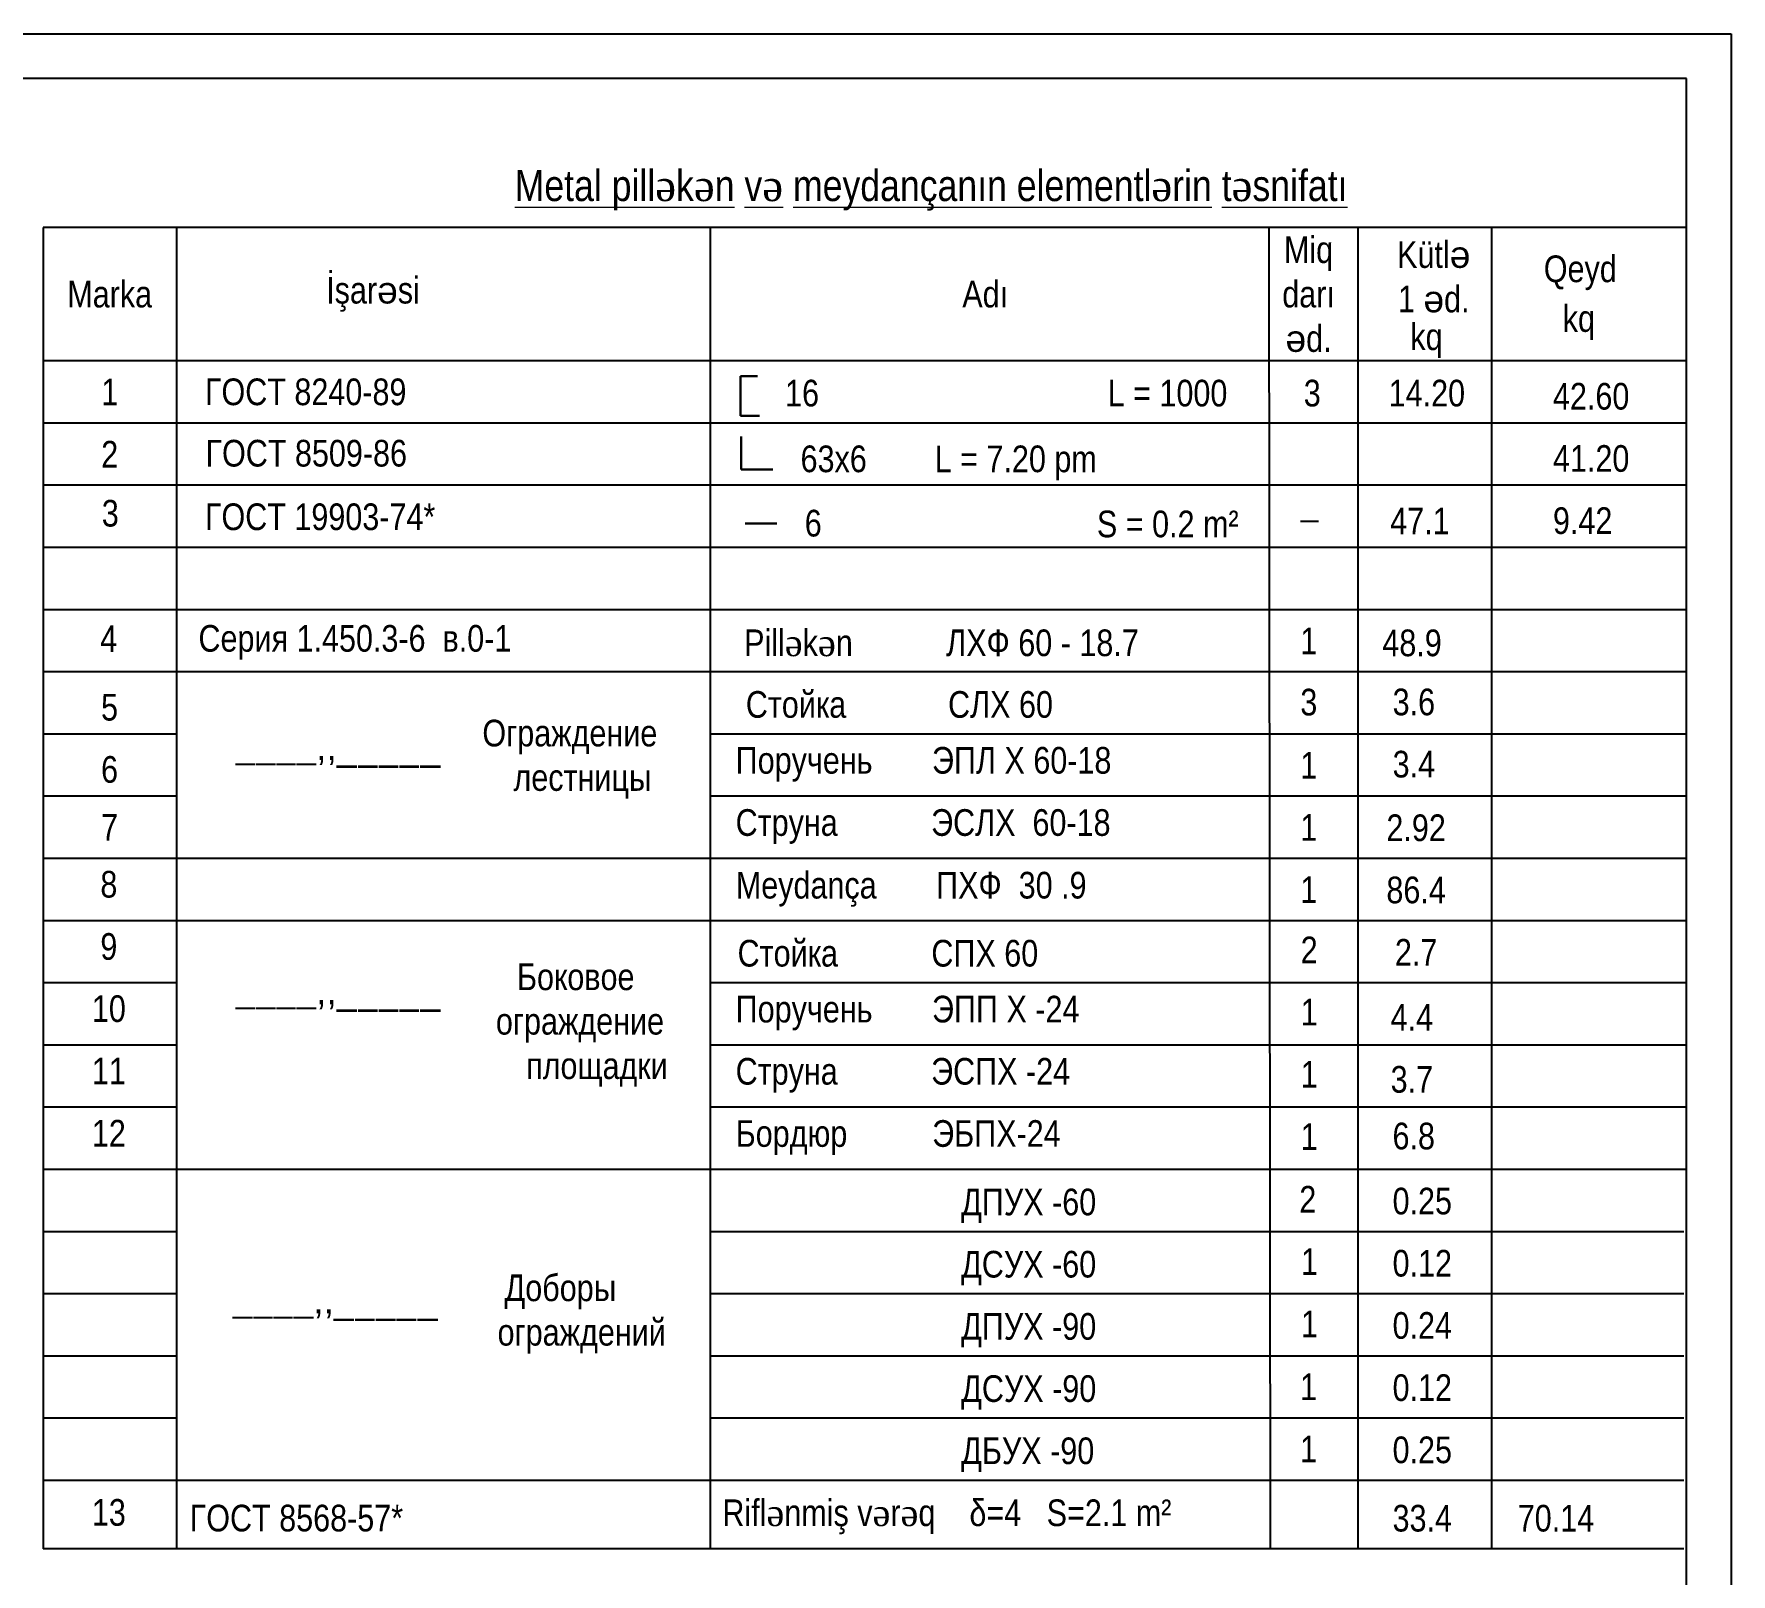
# Model space of a CAD drawing. Header units: millimetres. Extents: x 1321639 to 1366864, y -922319 to -736703.
# Drawn here: x 1347761 to 1366864, y -818999 to -801666 of the extents above; entities that cross this region are included whole.
import ezdxf

# ---------------------------------------------------------------- set-up
doc = ezdxf.new("R2010")
doc.units = ezdxf.units.MM
doc.styles.add('style6', font='ARIALN.TTF', dxfattribs={"height": 300})
doc.styles.add('Times New Roman', font='times.ttf')

# ---------------------------------------------------------------- blocks, each defined once
blk = doc.blocks.new('dfvdvbvrtb')
at = {"lineweight": 25}
for p, q in [((1482917, -118590), (1523117, -118590)), ((1523117, -118590), (1523117, -146990))]:
    blk.add_line(p, q, dxfattribs=at)
at = {"lineweight": 25, "ltscale": 15}
for p, q in [((1522617, -119090), (1484916, -119090)), ((1522617, -146490), (1522617, -119090))]:
    blk.add_line(p, q, dxfattribs=at)

msp = doc.modelspace()

# ---------------------------------------------------------------- linework, layer by layer
at = {"color": 7}
for p, q in [((1366363.974, -803845.885), (1347863.974, -803845.885)), ((1347863.974, -803845.885), (1347863.974, -818715.299)), ((1349363.974, -803845.885), (1349363.974, -818715.299)), ((1355371.954, -803845.885), (1355371.954, -818715.299)), ((1361660.273, -803845.885), (1361675.956, -818715.299)), ((1362663.974, -803845.885), (1362663.974, -818715.299)), ((1364168.738, -803845.885), (1364168.738, -818715.299)), ((1366363.974, -805345.885), (1347863.974, -805345.885)), ((1366363.974, -806045.885), (1347863.974, -806045.885)), ((1366363.974, -806745.885), (1347863.974, -806745.885)), ((1366363.974, -807445.885), (1347863.974, -807445.885)), ((1366363.974, -808145.885), (1347863.974, -808145.885)), ((1366363.974, -808845.885), (1347863.974, -808845.885)), ((1349363.974, -809545.885), (1347863.974, -809545.885)), ((1366363.974, -809545.885), (1355371.954, -809545.885)), ((1349363.974, -810245.885), (1347863.974, -810245.885)), ((1366363.974, -810245.885), (1355371.954, -810245.885)), ((1349363.974, -810945.885), (1347863.974, -810945.885)), ((1355371.954, -810945.885), (1349363.974, -810945.885)), ((1366363.974, -810945.885), (1355371.954, -810945.885)), ((1355371.954, -811645.885), (1347863.974, -811645.885)), ((1366363.974, -811645.885), (1355371.954, -811645.885)), ((1349363.974, -812345.885), (1347863.974, -812345.885)), ((1366363.974, -812345.885), (1355371.954, -812345.885)), ((1349363.974, -813045.885), (1347863.974, -813045.885)), ((1366363.974, -813045.885), (1355371.954, -813045.885)), ((1349363.974, -813745.885), (1347863.974, -813745.885)), ((1366363.974, -813745.885), (1355371.954, -813745.885)), ((1366363.974, -814445.885), (1347863.974, -814445.885)), ((1349363.974, -815145.885), (1347863.974, -815145.885)), ((1366331.7, -815145.885), (1355371.954, -815145.885)), ((1349363.974, -815845.885), (1347863.974, -815845.885)), ((1366331.7, -815845.885), (1355371.954, -815845.885)), ((1349363.974, -816545.885), (1347863.974, -816545.885)), ((1366331.7, -816545.885), (1355371.954, -816545.885)), ((1349363.974, -817245.885), (1347863.974, -817245.885)), ((1366331.7, -817245.885), (1355371.954, -817245.885)), ((1366331.7, -817945.885), (1347863.974, -817945.885)), ((1366331.7, -818715.299), (1347863.974, -818715.299))]:
    msp.add_line(p, q, dxfattribs=at)
at = {"color": 7, "lineweight": 30}
for p, q in [((1355906.263, -805517.676), (1355715.675, -805517.676)), ((1355715.675, -805517.676), (1355715.675, -805962.352)), ((1355715.675, -805962.352), (1355928.53, -805962.352)), ((1355721.328, -806197.67), (1355721.328, -806567.156)), ((1355721.328, -806567.156), (1356077.603, -806567.156)), ((1355768.319, -807174.666), (1356124.593, -807174.666))]:
    msp.add_line(p, q, dxfattribs=at)
msp.add_line((1362016.1, -807147.866), (1362221.726, -807147.866))

# ---------------------------------------------------------------- block references
msp.add_blockref('dfvdvbvrtb', (-156253.108, -683075.796))

# ---------------------------------------------------------------- texts
at = {"color": 7, "lineweight": 20}
for s, insert, char_height, width, attachment_point, style in [('{\\LMetal pill\\fTimes New Roman|b0|i0|c238|p18;ə\\fArial Narrow|b0|i0|c238|p34;k\\fTimes New Roman|b0|i0|c238|p18;ə\\fArial Narrow|b0|i0|c238|p34;n v\\fTimes New Roman|b0|i0|c238|p18;ə\\fArial Narrow|b0|i0|c238|p34; meydançanın elementl\\fTimes New Roman|b0|i0|c238|p18;ə\\fArial Narrow|b0|i0|c238|p34;rin t\\fTimes New Roman|b0|i0|c238|p18;ə\\fArial Narrow|b0|i0|c238|p34;snifatı}', (1353172.315, -803196.732), 350, 9472.07327, 1, 'style6'), ('Miq\\Pdar{\\fArial Narrow|b0|i0|c238|p34;ı\\P\\fArial|b0|i0|c238|p34;ə\\fArial Narrow|b0|i0|c238|p34;d.}', (1362108.266, -804595.885), 300, 1000, 5, 'style6'), ('K{\\fArial Narrow|b0|i0|c238|p34;ütl\\fArial|b0|i0|c238|p34;ə\\fArial Narrow|b0|i0|c238|p34;\\P1 \\fArial|b0|i0|c238|p34;ə\\fArial Narrow|b0|i0|c238|p34;d.}', (1363517.287, -804400.862), 300, 2000, 5, 'style6'), ('Qeyd', (1365166.858, -804354.645), 300, 2016.14394, 5, 'style6'), ('{\\fArial Narrow|b0|i0|c238|p34;İşar\\fArial|b0|i0|c238|p34;ə\\fArial Narrow|b0|i0|c238|p34;si}', (1351577.563, -804595.885), 300, 4427.17706, 5, 'style6'), ('Marka', (1348613.974, -804595.885), 300, 1500, 5, 'style6'), ('Ad{\\fArial Narrow|b0|i0|c238|p34;ı}', (1358468.59, -804595.885), 300, 6000, 5, 'style6'), ('kq', (1365150.561, -804913.788), 300, 1000, 5, 'style6'), ('\\pxt2;kq', (1363435.624, -805118.942), 300, 1000, 5, 'style6'), ('1', (1348613.974, -805695.885), 300, 1500, 5, 'style6'), ('  ГОСТ 8240-89', (1349497.403, -805695.885), 300, 4427.17706, 4, 'style6'), ('16     {\\fArial Narrow|b0|i0|c238|p34;                  }       {\\fArial Narrow|b0|i0|c238|p34;    }L = 1{\\fArial Narrow|b0|i0|c238|p34;0}00 {\\fArial Narrow|b0|i0|c238|p34;      }  3        1{\\fArial Narrow|b0|i0|c238|p34;4}.{\\fArial Narrow|b0|i0|c238|p34;20}      ', (1356216.071, -805710.169), 300, 17133.40338, 4, 'style6'), ('{\\fArial Narrow|b0|i0|c238|p34;42.60}                                              ', (1364859.337, -805745.85), 300, 1336.18081, 4, 'style6'), ('2', (1348613.974, -806395.885), 300, 1500, 5, 'style6'), ('  ГОСТ 8509-86', (1349503.488, -806386.592), 300, 4427.17706, 4, 'style6'), ('63x6     {\\fArial Narrow|b0|i0|c238|p34;  } L = {\\fArial Narrow|b0|i0|c238|p34;7.20 pm   }    ', (1356390.397, -806493.228), 300, 14999.12874, 4, 'style6'), ('{\\fArial Narrow|b0|i0|c238|p34;41.20}                                              ', (1364859.337, -806445.85), 300, 1336.18081, 4, 'style6'), ('3', (1348620.601, -807062.193), 300, 1500, 5, 'style6'), ('  ГОСТ 19903-74*', (1349497.218, -807101.835), 300, 4427.17706, 4, 'style6'), ('6                                              ', (1356437.388, -807174.065), 300, 1336.18081, 4, 'style6'), ('{\\fArial Narrow|b0|i0|c238|p34;S =} 0.2 m²            ', (1359726.055, -807182.792), 300, 1803.18301, 4, 'style6'), (' 47.1                                         ', (1362931.816, -807146.921), 300, 1336.18081, 4, 'style6'), ('9.42                                              ', (1364859.337, -807145.85), 300, 1336.18081, 4, 'style6'), ('4', (1348602.498, -808471.582), 300, 1500, 5, 'style6'), ('  Серия 1.450.3-6  в.0-1', (1351278.335, -808513.622), 300, 4427.17706, 5, 'style6'), ('   Pill{\\fTimes New Roman|b0|i0|c238|p18;ə\\fArial Narrow|b0|i0|c238|p34;k\\fTimes New Roman|b0|i0|c238|p18;ə\\fArial Narrow|b0|i0|c238|p34;n  }         ЛХФ 60 - 18.7', (1355468.59, -808520.62), 300, 6000, 4, 'style6'), ('1', (1362111.051, -808496.675), 300, 1000, 5, 'style6'), ('  48.9 ', (1363177.665, -808521.127), 300, 2000, 5, 'style6'), ('5', (1348612.234, -809245.555), 300, 1500, 5, 'style6'), (' Cтойка            СЛХ 60', (1355678.477, -809062.068), 300, 6000, 1, 'style6'), ('3', (1362111.051, -809187.879), 300, 1000, 5, 'style6'), ('      3.6 ', (1363006.88, -809186.223), 300, 2000, 5, 'style6'), ('  Oграждение      лестницы', (1353936.432, -810271.283), 300, 3474.12943, 8, 'style6'), ('  Поручень       ЭПЛ Х 60-18', (1355468.59, -809886.223), 300, 6000, 4, 'style6'), ('1', (1362111.051, -809896.675), 300, 1000, 5, 'style6'), ('      3.4 ', (1363006.88, -809886.223), 300, 2000, 5, 'style6'), ('6', (1348612.234, -809945.555), 300, 1500, 5, 'style6'), ('____{\\fArial|b0|i0|c238|p34;,,_____}', (1350031.169, -809732.217), 300, 4427.17706, 4, 'Times New Roman'), ('7', (1348612.234, -810595.555), 300, 1500, 5, 'style6'), ('  Струна           ЭСЛХ  60-18', (1355468.59, -810586.223), 300, 6000, 4, 'style6'), ('1', (1362111.051, -810596.675), 300, 1000, 5, 'style6'), ('      2.92 ', (1363032.297, -810601.985), 300, 2000, 5, 'style6'), ('8', (1348604.295, -811237.903), 300, 1500, 5, 'style6'), ('Meydan{\\fArial Narrow|b0|i0|c238|p34;ça}       ПХФ  30 .9', (1355661.44, -811292.499), 300, 6000, 4, 'style6'), ('1', (1362111.051, -811296.675), 300, 1000, 5, 'style6'), ('      86.4 ', (1363032.297, -811301.985), 300, 2000, 5, 'style6'), ('9', (1348604.295, -811937.903), 300, 1500, 5, 'style6'), ('Cтойка           СПХ 60', (1355681.431, -811862.068), 300, 6000, 1, 'style6'), ('2', (1362115.52, -811975.04), 300, 1000, 5, 'style6'), ('      2.7 ', (1363032.297, -812001.985), 300, 2000, 5, 'style6'), ('Боковое      ограждение     площадки', (1354098.407, -813514.567), 300, 3474.12943, 8, 'style6'), ('10', (1348604.295, -812637.903), 300, 1500, 5, 'style6'), ('____{\\fArial|b0|i0|c238|p34;,,_____}', (1350031.169, -812479.648), 300, 4427.17706, 4, 'Times New Roman'), ('  Поручень       ЭПП Х -24', (1355468.59, -812686.223), 300, 6000, 4, 'style6'), ('1', (1362115.52, -812675.04), 300, 1000, 5, 'style6'), ('     4.4', (1363032.297, -812733.507), 300, 2000, 5, 'style6'), ('11', (1348604.295, -813337.903), 300, 1500, 5, 'style6'), ('  Струна           ЭСПХ -24', (1355468.59, -813386.223), 300, 6000, 4, 'style6'), ('1', (1362115.52, -813375.04), 300, 1000, 5, 'style6'), ('\\pxt2;     3.7 ', (1363032.297, -813433.507), 300, 2000, 5, 'style6'), ('12', (1348604.295, -814037.903), 300, 1500, 5, 'style6'), ('  Бордюр          ЭБПХ-24', (1355468.59, -814086.223), 300, 6000, 4, 'style6'), ('1', (1362115.52, -814075.04), 300, 1000, 5, 'style6'), ('   6.8 ', (1363148.998, -814071.449), 300, 2000, 5, 'style6'), ('ДПУХ -60 ', (1358197.938, -814662.068), 300, 2683.56836, 1, 'style6'), ('2', (1362099.63, -814781.432), 300, 1000, 5, 'style6'), ('   0.25', (1363245.02, -814803.445), 300, 1521.9928, 5, 'style6'), ('ДCУХ -60 ', (1358197.938, -815362.068), 300, 2683.56836, 1, 'style6'), ('1', (1362118.409, -815483.849), 300, 2000, 5, 'style6'), ('   0.12', (1363245.02, -815503.445), 300, 1521.9928, 5, 'style6'), ('Доборы      ограждений  ', (1353926.769, -816518.428), 300, 3474.12943, 8, 'style6'), ('____{\\fArial|b0|i0|c238|p34;,,_____}', (1349998.895, -815958.226), 300, 4427.17706, 4, 'Times New Roman'), ('ДПУХ -90 ', (1358197.938, -816062.068), 300, 2683.56836, 1, 'style6'), ('1', (1362118.409, -816183.849), 300, 2000, 5, 'style6'), ('   0.24', (1363245.02, -816203.445), 300, 1521.9928, 5, 'style6'), ('ДCУХ -90 ', (1358198.677, -816762.068), 300, 2683.56836, 1, 'style6'), ('1', (1362108.435, -816891.441), 300, 2000, 5, 'style6'), ('   0.12', (1363245.02, -816903.445), 300, 1521.9928, 5, 'style6'), ('ДБУХ -90 ', (1358198.677, -817462.068), 300, 2683.56836, 1, 'style6'), ('1', (1362108.435, -817591.441), 300, 2000, 5, 'style6'), ('   0.25', (1363245.02, -817603.445), 300, 1521.9928, 5, 'style6'), ('13', (1348604.295, -818307.318), 300, 1500, 5, 'style6'), ('   {\\fArial Narrow|b0|i0|c238|p34;Rifl\\fTimes New Roman|b0|i0|c238|p18;ə\\fArial Narrow|b0|i0|c238|p34;nmiş v\\fTimes New Roman|b0|i0|c238|p18;ə\\fArial Narrow|b0|i0|c238|p34;r\\fTimes New Roman|b0|i0|c238|p18;ə\\fArial Narrow|b0|i0|c238|p34;q }   {\\C256;δ\\fArial Narrow|b0|i0|c238|p34;\\C7;=4}   {\\fArial Narrow|b0|i0|c238|p34;S=2.1 m²}    ', (1355223.727, -818355.638), 300, 7454.51498, 4, 'style6'), ('  ГОСТ {\\fArial Narrow|b0|i0|c238|p34;8568}-{\\fArial Narrow|b0|i0|c238|p34;57}*', (1349326.136, -818371.25), 300, 4427.17706, 4, 'style6'), ('   {\\fArial Narrow|b0|i0|c238|p34;33.4}', (1363245.02, -818372.86), 300, 1521.9928, 5, 'style6'), ('   {\\fArial Narrow|b0|i0|c238|p34;70.14}', (1364749.783, -818372.86), 300, 1521.9928, 5, 'style6')]:
    msp.add_mtext(s, dxfattribs=dict(at, insert=insert, char_height=char_height, width=width, attachment_point=attachment_point, style=style))

doc.saveas('drawing.dxf')
